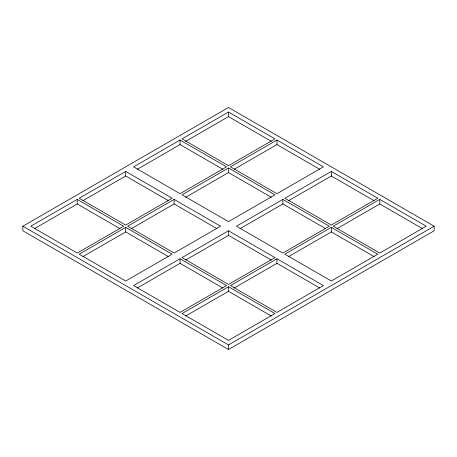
<?xml version="1.0" encoding="UTF-8"?>
<svg xmlns="http://www.w3.org/2000/svg" width="457" height="457" viewBox="0 0 457 457"><rect width="100%" height="100%" fill="white"/><g stroke="black" fill="none" stroke-linecap="round" stroke-linejoin="round"><path stroke-width="0.69" d="M22.85 226.215L228.5 107.486L434.15 226.215L434.15 230.785L228.5 349.514L22.85 230.785L22.85 226.215L228.5 344.949L434.15 226.215M77.227 199.389L30.762 226.215L77.227 253.047L123.698 226.215L77.227 199.389L77.227 203.953L34.429 228.666M125.675 171.415L79.204 198.247L125.675 225.073L172.146 198.247L125.675 171.415L125.675 175.985L82.877 200.697M180.052 140.025L133.587 166.851L180.052 193.682L226.523 166.851L180.052 140.025L180.052 144.589L222.856 169.301M228.5 112.051L182.029 138.882L228.5 165.708L274.971 138.882L228.5 112.051L228.5 116.621L271.298 141.327M137.254 169.301L180.052 144.589M185.702 141.327L228.5 116.621M125.675 227.358L79.204 254.189L125.675 281.015L172.146 254.189L125.675 227.358L125.675 231.928L168.473 256.634M174.123 199.389L127.652 226.215L174.123 253.047L220.588 226.215L174.123 199.389L174.123 203.953L131.319 228.666M228.5 167.993L182.029 194.819L228.5 221.651L274.971 194.819L228.5 167.993L228.5 172.557L185.702 197.27M276.948 140.025L230.477 166.851L276.948 193.682L323.413 166.851L276.948 140.025L276.948 144.589L234.144 169.301M82.877 256.634L125.675 231.928M180.052 258.753L133.587 285.579L180.052 312.411L226.523 285.579L180.052 258.753L180.052 263.318L222.856 288.03M228.5 230.785L182.029 257.611L228.5 284.443L274.971 257.611L228.5 230.785L228.5 235.349L185.702 260.062M282.877 199.389L236.412 226.215L282.877 253.047L329.348 226.215L282.877 199.389L282.877 203.953L325.681 228.666M331.325 171.415L284.854 198.247L331.325 225.073L377.796 198.247L331.325 171.415L331.325 175.985L288.527 200.697M137.254 288.03L180.052 263.318M240.079 228.666L282.877 203.953M228.5 286.722L182.029 313.553L228.5 340.379L274.971 313.553L228.5 286.722L228.5 291.292L271.298 315.998M276.948 258.753L230.477 285.579L276.948 312.411L323.413 285.579L276.948 258.753L276.948 263.318L234.144 288.03M331.325 227.358L284.854 254.189L331.325 281.015L377.796 254.189L331.325 227.358L331.325 231.928L374.123 256.634M379.773 199.389L333.302 226.215L379.773 253.047L426.238 226.215L379.773 199.389L379.773 203.953L336.969 228.666M185.702 315.998L228.5 291.292M288.527 256.634L331.325 231.928M276.948 144.589L319.746 169.301M331.325 175.985L374.123 200.697M379.773 203.953L422.571 228.666M228.5 172.557L271.298 197.27M125.675 175.985L168.473 200.697M174.123 203.953L216.921 228.666M228.5 235.349L271.298 260.062M276.948 263.318L319.746 288.03M77.227 203.953L120.031 228.666M228.5 344.949L228.5 349.514"/></g></svg>
